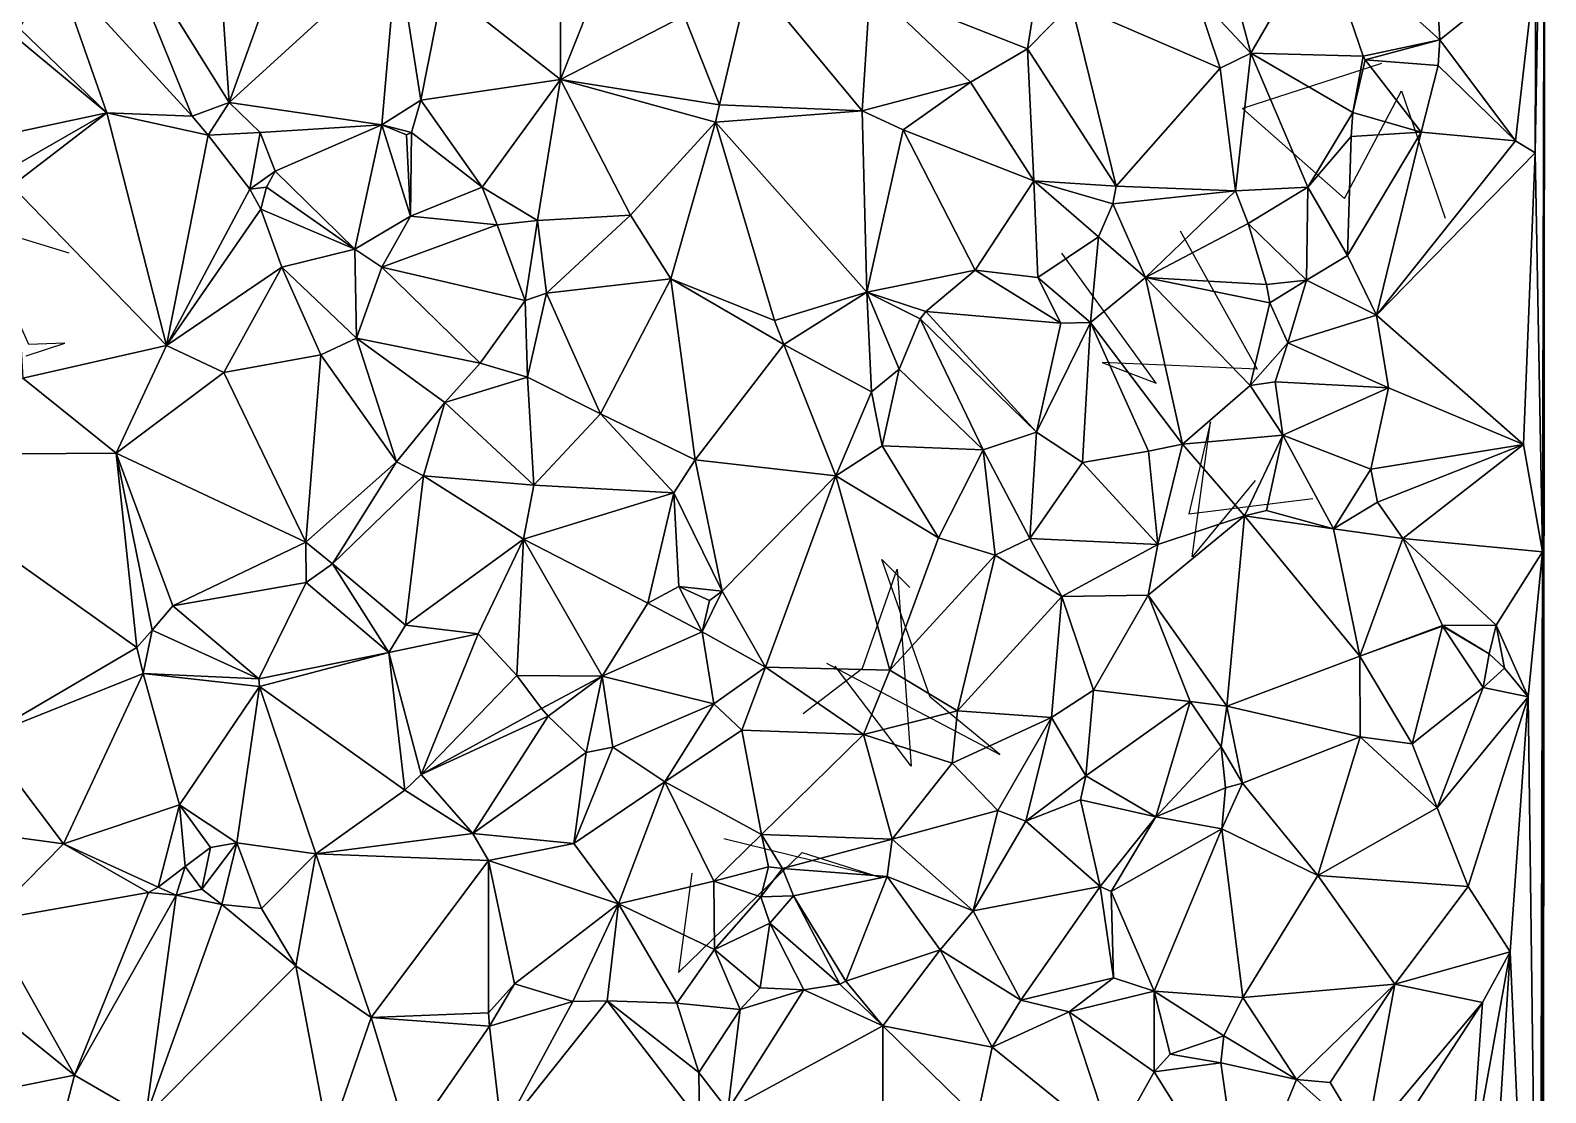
# Model space of a CAD drawing. Header units: metres. Extents: x -16 to 15.1, y -15.2 to 15.9.
# Drawn here: x 2.47 to 14.98, y -6.96 to 1.81 of the extents above; entities that cross this region are included whole.
import ezdxf

# ---------------------------------------------------------------- set-up
doc = ezdxf.new("R2010")
doc.units = ezdxf.units.M
doc.layers.add('CRACKS', color=1, linetype='Continuous')
doc.layers.add('STREET_MESH', color=7, linetype='Continuous')

msp = doc.modelspace()

# ---------------------------------------------------------------- linework, layer by layer
at = {"layer": 'CRACKS'}
for points in [[(13.625, 1.538, 0.1), (12.479, 1.166, 0.1), (13.32, 0.424, 0.1), (13.792, 1.313, 0.1), (14.151, 0.26, 0.1)], [(2.434, -0.876, 0.1), (2.753, -0.77, 0.1), (2.456, -0.783, 0.1), (2.009, 0.212, 0.1), (2.784, -0.026, 0.1)], [(11.964, 0.155, 0.1), (12.6, -0.985, 0.1), (11.32, -0.93, 0.1), (11.764, -1.101, 0.1), (10.987, -0.028, 0.1)], [(12.584, -1.906, 0.1), (12.063, -2.535, 0.1), (12.215, -1.42, 0.1), (12.034, -2.181, 0.1), (13.059, -2.055, 0.1)], [(9.042, -3.414, 0.1), (10.473, -4.168, 0.1), (9.898, -3.693, 0.1), (9.5, -2.557, 0.1), (9.73, -2.789, 0.1)], [(8.849, -3.829, 0.1), (9.341, -3.456, 0.1), (9.625, -2.637, 0.1), (9.743, -4.265, 0.1), (9.115, -3.438, 0.1)], [(7.929, -5.146, 0.1), (7.82, -5.968, 0.1), (8.842, -4.976, 0.1), (9.491, -5.184, 0.1), (8.196, -4.864, 0.1)]]:
    msp.add_polyline3d(points, dxfattribs=at)
at = {"layer": 'STREET_MESH'}
for points in [[(14.975, 5.281), (14.959, -13.065), (14.982, 9.124)], [(14.975, 5.281), (14.894, 0.8), (14.956, -2.495)], [(14.9, 2.368), (14.894, 0.8), (14.975, 5.281)], [(14.959, -13.065), (14.975, 5.281), (14.956, -2.495)], [(4.108, 1.217), (3.98, 3.115), (3.099, 2.838)], [(4.727, 2.929), (3.98, 3.115), (4.108, 1.217)], [(4.727, 2.929), (4.108, 1.217), (5.498, 2.482)], [(2.677, 2.334), (3.805, 1.102), (3.099, 2.838)], [(3.805, 1.102), (4.108, 1.217), (3.099, 2.838)], [(13.126, 2.622), (14.109, 1.733), (14.041, 2.86)], [(14.109, 1.733), (14.9, 2.368), (14.041, 2.86)], [(5.877, 2.167), (6.847, 1.407), (6.842, 2.663)], [(6.842, 2.663), (6.847, 1.407), (7.319, 2.598)], [(9.404, 2.171), (10.702, 1.66), (10.858, 2.632)], [(10.702, 1.66), (11.067, 2.029), (10.858, 2.632)], [(7.319, 2.598), (6.847, 1.407), (7.867, 1.93)], [(12.548, 1.623), (12.294, 2.566), (12.088, 2.117)], [(12.294, 2.566), (12.548, 1.623), (13.126, 2.622)], [(12.548, 1.623), (13.475, 1.597), (13.126, 2.622)], [(13.475, 1.597), (14.109, 1.733), (13.126, 2.622)], [(4.108, 1.217), (5.371, 1.032), (5.498, 2.482)], [(5.371, 1.032), (5.693, 1.234), (5.498, 2.482)], [(5.693, 1.234), (5.877, 2.167), (5.498, 2.482)], [(3.098, 1.131), (2.677, 2.334), (2.375, 1.829)], [(3.098, 1.131), (3.805, 1.102), (2.677, 2.334)], [(8.159, 1.196), (8.411, 2.265), (7.867, 1.93)], [(9.337, 1.147), (8.411, 2.265), (8.159, 1.196)], [(9.337, 1.147), (9.404, 2.171), (8.411, 2.265)], [(14.109, 1.733), (14.734, 0.9), (14.9, 2.368)], [(14.9, 2.368), (14.734, 0.9), (14.894, 0.8)], [(6.847, 1.407), (5.877, 2.167), (5.693, 1.234)], [(9.337, 1.147), (10.231, 1.383), (9.404, 2.171)], [(10.231, 1.383), (10.702, 1.66), (9.404, 2.171)], [(11.434, 0.525), (11.067, 2.029), (10.702, 1.66)], [(11.067, 2.029), (12.294, 1.498), (12.088, 2.117)], [(11.067, 2.029), (11.434, 0.525), (12.294, 1.498)], [(12.294, 1.498), (12.548, 1.623), (12.088, 2.117)], [(6.847, 1.407), (8.159, 1.196), (7.867, 1.93)], [(2.066, 0.909), (3.098, 1.131), (2.3, 1.794)], [(2.3, 1.794), (3.098, 1.131), (2.375, 1.829)], [(10.702, 1.66), (10.231, 1.383), (10.754, 0.568)], [(11.434, 0.525), (10.702, 1.66), (10.754, 0.568)], [(14.109, 1.733), (13.475, 1.597), (13.491, 1.567)], [(14.093, 1.52), (14.109, 1.733), (13.491, 1.567)], [(14.734, 0.9), (14.109, 1.733), (14.093, 1.52)], [(12.548, 1.623), (12.294, 1.498), (12.421, 0.486)], [(13.019, 0.516), (12.548, 1.623), (12.421, 0.486)], [(13.388, 1.134), (12.548, 1.623), (13.019, 0.516)], [(13.475, 1.597), (12.548, 1.623), (13.388, 1.134)], [(13.475, 1.597), (13.388, 1.134), (13.491, 1.567)], [(13.388, 1.134), (13.955, 0.972), (13.491, 1.567)], [(13.955, 0.972), (14.093, 1.52), (13.491, 1.567)], [(13.955, 0.972), (14.734, 0.9), (14.093, 1.52)], [(6.198, 0.516), (6.847, 1.407), (5.693, 1.234)], [(6.847, 1.407), (6.198, 0.516), (6.656, 0.241)], [(6.847, 1.407), (6.656, 0.241), (7.424, 0.286)], [(6.847, 1.407), (7.424, 0.286), (8.126, 1.053)], [(8.159, 1.196), (6.847, 1.407), (8.126, 1.053)], [(10.231, 1.383), (9.337, 1.147), (9.676, 0.989)], [(10.754, 0.568), (10.231, 1.383), (9.676, 0.989)], [(12.294, 1.498), (11.434, 0.525), (12.421, 0.486)], [(3.098, 1.131), (2.066, 0.909), (2.328, 0.687)], [(2.315, 0.528), (3.098, 1.131), (2.328, 0.687)], [(3.591, -0.79), (3.098, 1.131), (2.315, 0.528)], [(3.591, -0.79), (3.936, 0.945), (3.098, 1.131)], [(3.936, 0.945), (3.805, 1.102), (3.098, 1.131)], [(3.805, 1.102), (3.936, 0.945), (4.108, 1.217)], [(3.936, 0.945), (4.365, 0.968), (4.108, 1.217)], [(4.365, 0.968), (5.371, 1.032), (4.108, 1.217)], [(5.371, 1.032), (5.616, 0.968), (5.693, 1.234)], [(5.616, 0.968), (6.198, 0.516), (5.693, 1.234)], [(9.337, 1.147), (8.159, 1.196), (8.126, 1.053)], [(9.377, -0.35), (9.337, 1.147), (8.126, 1.053)], [(9.337, 1.147), (9.377, -0.35), (9.676, 0.989)], [(13.376, 0.934), (13.388, 1.134), (13.019, 0.516)], [(13.955, 0.972), (13.388, 1.134), (13.376, 0.934)], [(5.371, 1.032), (4.365, 0.968), (4.489, 0.649)], [(5.146, 0.006), (5.371, 1.032), (4.489, 0.649)], [(5.608, 0.277), (5.371, 1.032), (5.146, 0.006)], [(5.575, 0.948), (5.371, 1.032), (5.608, 0.277)], [(5.575, 0.948), (5.616, 0.968), (5.371, 1.032)], [(7.424, 0.286), (7.757, -0.239), (8.126, 1.053)], [(7.757, -0.239), (8.613, -0.583), (8.126, 1.053)], [(8.613, -0.583), (9.377, -0.35), (8.126, 1.053)], [(3.591, -0.79), (4.28, 0.5), (3.936, 0.945)], [(4.28, 0.5), (4.365, 0.968), (3.936, 0.945)], [(4.365, 0.968), (4.28, 0.5), (4.489, 0.649)], [(5.616, 0.968), (5.575, 0.948), (5.608, 0.277)], [(6.198, 0.516), (5.616, 0.968), (5.608, 0.277)], [(9.377, -0.35), (10.269, -0.169), (9.676, 0.989)], [(10.269, -0.169), (10.754, 0.568), (9.676, 0.989)], [(13.345, -0.048), (13.376, 0.934), (13.019, 0.516)], [(13.345, -0.048), (13.955, 0.972), (13.376, 0.934)], [(13.586, -0.54), (13.955, 0.972), (13.345, -0.048)], [(13.955, 0.972), (13.586, -0.54), (14.734, 0.9)], [(14.734, 0.9), (13.586, -0.54), (14.894, 0.8)], [(13.586, -0.54), (14.799, -1.608), (14.894, 0.8)], [(14.894, 0.8), (14.799, -1.608), (14.956, -2.495)], [(4.28, 0.5), (4.419, 0.516), (4.489, 0.649)], [(4.419, 0.516), (5.146, 0.006), (4.489, 0.649)], [(2.404, -1.061), (3.591, -0.79), (2.315, 0.528)], [(4.419, 0.516), (4.28, 0.5), (4.372, 0.335)], [(4.419, 0.516), (4.372, 0.335), (5.146, 0.006)], [(6.198, 0.516), (5.608, 0.277), (6.324, 0.207)], [(6.656, 0.241), (6.198, 0.516), (6.324, 0.207)], [(10.754, 0.568), (10.269, -0.169), (10.788, -0.229)], [(11.289, 0.106), (10.754, 0.568), (10.788, -0.229)], [(11.406, 0.379), (10.754, 0.568), (11.289, 0.106)], [(11.406, 0.379), (11.434, 0.525), (10.754, 0.568)], [(11.434, 0.525), (11.406, 0.379), (12.421, 0.486)], [(12.525, 0.216), (13.019, 0.516), (12.421, 0.486)], [(12.525, 0.216), (13.008, -0.25), (13.019, 0.516)], [(13.008, -0.25), (13.345, -0.048), (13.019, 0.516)], [(4.372, 0.335), (4.28, 0.5), (3.591, -0.79)], [(11.677, -0.229), (11.406, 0.379), (11.289, 0.106)], [(11.406, 0.379), (11.677, -0.229), (12.421, 0.486)], [(11.677, -0.229), (12.525, 0.216), (12.421, 0.486)], [(4.543, -0.145), (4.372, 0.335), (3.591, -0.79)], [(4.372, 0.335), (4.543, -0.145), (5.146, 0.006)], [(5.369, -0.145), (5.608, 0.277), (5.146, 0.006)], [(5.608, 0.277), (5.369, -0.145), (6.324, 0.207)], [(6.656, 0.241), (6.731, -0.359), (7.424, 0.286)], [(7.424, 0.286), (6.731, -0.359), (7.757, -0.239)], [(5.369, -0.145), (6.555, -0.42), (6.324, 0.207)], [(6.555, -0.42), (6.656, 0.241), (6.324, 0.207)], [(6.555, -0.42), (6.731, -0.359), (6.656, 0.241)], [(12.676, -0.286), (12.525, 0.216), (11.677, -0.229)], [(12.525, 0.216), (12.676, -0.286), (13.008, -0.25)], [(4.543, -0.145), (5.162, -0.731), (5.146, 0.006)], [(5.162, -0.731), (5.369, -0.145), (5.146, 0.006)], [(11.222, -0.6), (11.289, 0.106), (10.788, -0.229)], [(11.222, -0.6), (11.677, -0.229), (11.289, 0.106)], [(13.586, -0.54), (13.345, -0.048), (13.008, -0.25)], [(4.066, -1.013), (4.543, -0.145), (3.591, -0.79)], [(4.543, -0.145), (4.066, -1.013), (4.867, -0.868)], [(5.162, -0.731), (4.543, -0.145), (4.867, -0.868)], [(6.183, -0.936), (5.369, -0.145), (5.162, -0.731)], [(6.183, -0.936), (6.555, -0.42), (5.369, -0.145)], [(6.731, -0.359), (7.177, -1.356), (7.757, -0.239)], [(7.177, -1.356), (7.959, -1.735), (7.757, -0.239)], [(8.689, -0.781), (8.613, -0.583), (7.757, -0.239)], [(7.959, -1.735), (8.689, -0.781), (7.757, -0.239)], [(9.863, -0.509), (10.269, -0.169), (9.377, -0.35)], [(9.863, -0.509), (10.978, -0.607), (10.269, -0.169)], [(10.269, -0.169), (10.978, -0.607), (10.788, -0.229)], [(10.978, -0.607), (11.222, -0.6), (10.788, -0.229)], [(11.222, -0.6), (11.983, -1.604), (11.677, -0.229)], [(11.677, -0.229), (11.983, -1.604), (12.542, -1.122)], [(12.705, -0.438), (11.677, -0.229), (12.542, -1.122)], [(12.705, -0.438), (12.676, -0.286), (11.677, -0.229)], [(12.676, -0.286), (12.705, -0.438), (13.008, -0.25)], [(12.705, -0.438), (12.853, -0.768), (13.008, -0.25)], [(12.853, -0.768), (13.586, -0.54), (13.008, -0.25)], [(6.731, -0.359), (6.555, -0.42), (6.572, -1.052)], [(6.731, -0.359), (6.572, -1.052), (7.177, -1.356)], [(8.613, -0.583), (8.689, -0.781), (9.377, -0.35)], [(9.377, -0.35), (8.689, -0.781), (9.415, -1.173)], [(9.816, -0.57), (9.863, -0.509), (9.377, -0.35)], [(9.642, -0.985), (9.377, -0.35), (9.415, -1.173)], [(9.642, -0.985), (9.816, -0.57), (9.377, -0.35)], [(6.555, -0.42), (6.183, -0.936), (6.572, -1.052)], [(12.853, -0.768), (12.705, -0.438), (12.542, -1.122)], [(9.816, -0.57), (9.642, -0.985), (10.336, -1.653)], [(9.863, -0.509), (9.816, -0.57), (10.778, -1.507)], [(10.778, -1.507), (9.816, -0.57), (10.336, -1.653)], [(9.863, -0.509), (10.778, -1.507), (10.978, -0.607)], [(11.222, -0.6), (10.778, -1.507), (11.158, -1.757)], [(10.978, -0.607), (10.778, -1.507), (11.222, -0.6)], [(11.222, -0.6), (11.158, -1.757), (11.701, -1.664)], [(11.983, -1.604), (11.222, -0.6), (11.701, -1.664)], [(13.586, -0.54), (12.853, -0.768), (13.685, -1.139)], [(14.799, -1.608), (13.586, -0.54), (13.685, -1.139)], [(5.492, -1.75), (5.162, -0.731), (4.867, -0.868)], [(5.492, -1.75), (5.891, -1.26), (5.162, -0.731)], [(5.891, -1.26), (6.183, -0.936), (5.162, -0.731)], [(3.591, -0.79), (2.404, -1.061), (3.175, -1.679)], [(4.066, -1.013), (3.591, -0.79), (3.175, -1.679)], [(4.066, -1.013), (4.742, -2.414), (4.867, -0.868)], [(4.742, -2.414), (5.492, -1.75), (4.867, -0.868)], [(8.689, -0.781), (7.959, -1.735), (9.12, -1.868)], [(8.689, -0.781), (9.12, -1.868), (9.415, -1.173)], [(12.748, -1.091), (12.853, -0.768), (12.542, -1.122)], [(12.853, -0.768), (12.748, -1.091), (13.685, -1.139)], [(6.572, -1.052), (6.183, -0.936), (5.891, -1.26)], [(9.502, -1.619), (9.642, -0.985), (9.415, -1.173)], [(10.336, -1.653), (9.642, -0.985), (9.502, -1.619)], [(3.175, -1.679), (2.404, -1.061), (1.109, -1.693)], [(4.742, -2.414), (4.066, -1.013), (3.175, -1.679)], [(6.626, -1.943), (6.572, -1.052), (5.891, -1.26)], [(6.572, -1.052), (6.626, -1.943), (7.177, -1.356)], [(11.983, -1.604), (12.812, -1.532), (12.542, -1.122)], [(12.812, -1.532), (12.748, -1.091), (12.542, -1.122)], [(12.748, -1.091), (12.812, -1.532), (13.685, -1.139)], [(9.12, -1.868), (9.502, -1.619), (9.415, -1.173)], [(12.812, -1.532), (13.539, -1.811), (13.685, -1.139)], [(13.539, -1.811), (14.799, -1.608), (13.685, -1.139)], [(5.891, -1.26), (5.492, -1.75), (5.713, -1.867)], [(6.626, -1.943), (5.891, -1.26), (5.713, -1.867)], [(6.626, -1.943), (7.782, -2.006), (7.177, -1.356)], [(7.782, -2.006), (7.959, -1.735), (7.177, -1.356)], [(9.502, -1.619), (9.12, -1.868), (9.968, -2.379)], [(10.336, -1.653), (9.502, -1.619), (9.968, -2.379)], [(10.721, -2.383), (10.778, -1.507), (10.336, -1.653)], [(10.778, -1.507), (10.721, -2.383), (11.158, -1.757)], [(11.983, -1.604), (11.701, -1.664), (11.78, -2.435)], [(12.495, -2.198), (11.983, -1.604), (11.78, -2.435)], [(12.812, -1.532), (11.983, -1.604), (12.495, -2.198)], [(12.676, -2.152), (12.812, -1.532), (12.495, -2.198)], [(12.676, -2.152), (13.229, -2.305), (12.812, -1.532)], [(13.229, -2.305), (13.539, -1.811), (12.812, -1.532)], [(13.539, -1.811), (13.594, -2.083), (14.799, -1.608)], [(13.594, -2.083), (13.802, -2.383), (14.799, -1.608)], [(14.799, -1.608), (13.802, -2.383), (14.956, -2.495)], [(3.346, -3.283), (3.175, -1.679), (1.109, -1.693)], [(2.078, -4.026), (3.346, -3.283), (1.109, -1.693)], [(3.346, -3.283), (3.473, -3.142), (3.175, -1.679)], [(3.473, -3.142), (3.644, -2.94), (3.175, -1.679)], [(3.644, -2.94), (4.742, -2.414), (3.175, -1.679)], [(4.964, -2.593), (5.492, -1.75), (4.742, -2.414)], [(5.492, -1.75), (4.964, -2.593), (5.713, -1.867)], [(7.959, -1.735), (7.782, -2.006), (8.18, -2.818)], [(9.12, -1.868), (7.959, -1.735), (8.18, -2.818)], [(10.435, -2.521), (10.336, -1.653), (9.968, -2.379)], [(10.721, -2.383), (10.336, -1.653), (10.435, -2.521)], [(11.701, -1.664), (11.158, -1.757), (11.78, -2.435)], [(4.964, -2.593), (5.566, -3.101), (5.713, -1.867)], [(5.566, -3.101), (6.539, -2.389), (5.713, -1.867)], [(6.539, -2.389), (6.626, -1.943), (5.713, -1.867)], [(8.538, -3.447), (9.12, -1.868), (8.18, -2.818)], [(9.12, -1.868), (8.538, -3.447), (9.565, -3.472)], [(9.12, -1.868), (9.565, -3.472), (9.968, -2.379)], [(11.158, -1.757), (10.721, -2.383), (11.78, -2.435)], [(13.539, -1.811), (13.229, -2.305), (13.594, -2.083)], [(7.782, -2.006), (6.626, -1.943), (6.539, -2.389)], [(7.782, -2.006), (6.539, -2.389), (7.568, -2.918)], [(7.823, -2.78), (7.782, -2.006), (7.568, -2.918)], [(7.782, -2.006), (7.823, -2.78), (8.18, -2.818)], [(13.229, -2.305), (13.802, -2.383), (13.594, -2.083)], [(12.495, -2.198), (11.698, -2.853), (12.35, -3.769)], [(11.698, -2.853), (12.495, -2.198), (11.78, -2.435)], [(13.446, -3.356), (12.495, -2.198), (12.35, -3.769)], [(13.229, -2.305), (12.676, -2.152), (12.495, -2.198)], [(13.229, -2.305), (12.495, -2.198), (13.446, -3.356)], [(13.802, -2.383), (13.229, -2.305), (13.446, -3.356)], [(3.644, -2.94), (4.745, -2.748), (4.742, -2.414)], [(4.745, -2.748), (4.964, -2.593), (4.742, -2.414)], [(6.539, -2.389), (5.566, -3.101), (6.166, -3.172)], [(6.539, -2.389), (6.166, -3.172), (6.486, -3.515)], [(6.539, -2.389), (6.486, -3.515), (7.19, -3.52)], [(7.568, -2.918), (6.539, -2.389), (7.19, -3.52)], [(9.565, -3.472), (10.435, -2.521), (9.968, -2.379)], [(10.721, -2.383), (10.435, -2.521), (10.985, -2.862)], [(10.721, -2.383), (10.985, -2.862), (11.78, -2.435)], [(10.985, -2.862), (11.698, -2.853), (11.78, -2.435)], [(14.131, -3.103), (13.802, -2.383), (13.446, -3.356)], [(13.802, -2.383), (14.573, -3.099), (14.956, -2.495)], [(14.573, -3.099), (13.802, -2.383), (14.131, -3.103)], [(14.573, -3.099), (14.836, -3.692), (14.956, -2.495)], [(14.836, -3.692), (14.935, -11.249), (14.956, -2.495)], [(14.935, -11.249), (14.959, -13.065), (14.956, -2.495)], [(4.964, -2.593), (4.745, -2.748), (5.428, -3.326)], [(5.566, -3.101), (4.964, -2.593), (5.428, -3.326)], [(10.124, -3.807), (10.435, -2.521), (9.565, -3.472)], [(10.435, -2.521), (10.124, -3.807), (10.985, -2.862)], [(4.354, -3.544), (4.745, -2.748), (3.644, -2.94)], [(4.745, -2.748), (4.354, -3.544), (5.428, -3.326)], [(8.016, -3.156), (7.823, -2.78), (7.568, -2.918)], [(7.823, -2.78), (8.076, -2.897), (8.18, -2.818)], [(7.823, -2.78), (8.016, -3.156), (8.076, -2.897)], [(8.016, -3.156), (8.538, -3.447), (8.18, -2.818)], [(8.076, -2.897), (8.016, -3.156), (8.18, -2.818)], [(10.124, -3.807), (10.901, -3.861), (10.985, -2.862)], [(10.901, -3.861), (11.247, -3.636), (10.985, -2.862)], [(11.247, -3.636), (11.698, -2.853), (10.985, -2.862)], [(11.247, -3.636), (12.046, -3.73), (11.698, -2.853)], [(11.698, -2.853), (12.046, -3.73), (12.35, -3.769)], [(4.354, -3.544), (3.644, -2.94), (3.473, -3.142)], [(8.016, -3.156), (7.568, -2.918), (7.19, -3.52)], [(5.566, -3.101), (5.428, -3.326), (6.166, -3.172)], [(14.13, -3.107), (14.131, -3.103), (13.446, -3.356)], [(13.88, -4.08), (14.13, -3.107), (13.446, -3.356)], [(14.467, -3.614), (14.13, -3.107), (13.88, -4.08)], [(14.13, -3.107), (14.514, -3.337), (14.131, -3.103)], [(14.13, -3.107), (14.467, -3.614), (14.514, -3.337)], [(14.514, -3.337), (14.573, -3.099), (14.131, -3.103)], [(14.514, -3.337), (14.642, -3.456), (14.573, -3.099)], [(14.573, -3.099), (14.642, -3.456), (14.836, -3.692)], [(3.473, -3.142), (3.346, -3.283), (3.399, -3.499)], [(4.354, -3.544), (3.473, -3.142), (3.399, -3.499)], [(6.166, -3.172), (5.428, -3.326), (5.695, -4.333)], [(6.486, -3.515), (6.166, -3.172), (5.695, -4.333)], [(8.112, -3.75), (8.016, -3.156), (7.19, -3.52)], [(8.538, -3.447), (8.016, -3.156), (8.112, -3.75)], [(3.346, -3.283), (2.078, -4.026), (3.399, -3.499)], [(4.354, -3.544), (4.359, -3.607), (5.428, -3.326)], [(5.428, -3.326), (4.359, -3.607), (5.559, -4.463)], [(5.428, -3.326), (5.559, -4.463), (5.695, -4.333)], [(13.45, -4.022), (13.446, -3.356), (12.35, -3.769)], [(13.45, -4.022), (13.88, -4.08), (13.446, -3.356)], [(14.467, -3.614), (14.642, -3.456), (14.514, -3.337)], [(2.078, -4.026), (2.74, -4.906), (3.399, -3.499)], [(3.399, -3.499), (2.74, -4.906), (3.7, -4.584)], [(4.359, -3.607), (3.399, -3.499), (3.7, -4.584)], [(4.359, -3.607), (4.354, -3.544), (3.399, -3.499)], [(8.343, -3.968), (8.538, -3.447), (8.112, -3.75)], [(8.538, -3.447), (8.343, -3.968), (9.349, -4.003)], [(9.565, -3.472), (8.538, -3.447), (9.349, -4.003)], [(10.124, -3.807), (9.565, -3.472), (9.349, -4.003)], [(14.642, -3.456), (14.467, -3.614), (14.836, -3.692)], [(4.174, -4.898), (4.359, -3.607), (3.7, -4.584)], [(4.359, -3.607), (4.174, -4.898), (4.826, -4.989)], [(5.559, -4.463), (4.359, -3.607), (4.826, -4.989)], [(6.486, -3.515), (5.695, -4.333), (6.689, -3.788)], [(7.19, -3.52), (6.486, -3.515), (6.689, -3.788)], [(6.743, -3.852), (7.19, -3.52), (6.689, -3.788)], [(6.743, -3.852), (7.059, -4.151), (7.19, -3.52)], [(7.059, -4.151), (7.279, -4.108), (7.19, -3.52)], [(7.279, -4.108), (8.112, -3.75), (7.19, -3.52)], [(14.087, -4.609), (14.467, -3.614), (13.88, -4.08)], [(14.467, -3.614), (14.087, -4.609), (14.836, -3.692)], [(8.112, -3.75), (7.279, -4.108), (7.707, -4.392)], [(8.343, -3.968), (8.112, -3.75), (7.707, -4.392)], [(11.184, -4.344), (11.247, -3.636), (10.901, -3.861)], [(11.247, -3.636), (11.184, -4.344), (12.046, -3.73)], [(12.046, -3.73), (11.184, -4.344), (11.762, -4.683)], [(12.302, -4.105), (12.046, -3.73), (11.762, -4.683)], [(12.046, -3.73), (12.302, -4.105), (12.35, -3.769)], [(14.087, -4.609), (14.343, -5.257), (14.836, -3.692)], [(14.343, -5.257), (14.69, -5.797), (14.836, -3.692)], [(14.69, -5.797), (14.935, -11.249), (14.836, -3.692)], [(5.695, -4.333), (6.743, -3.852), (6.689, -3.788)], [(6.743, -3.852), (5.695, -4.333), (6.122, -4.82)], [(7.059, -4.151), (6.743, -3.852), (6.122, -4.82)], [(10.081, -4.24), (10.124, -3.807), (9.349, -4.003)], [(10.124, -3.807), (10.081, -4.24), (10.901, -3.861)], [(10.081, -4.24), (10.458, -4.631), (10.901, -3.861)], [(10.458, -4.631), (10.688, -4.717), (10.901, -3.861)], [(10.688, -4.717), (11.184, -4.344), (10.901, -3.861)], [(12.302, -4.105), (12.478, -4.403), (12.35, -3.769)], [(12.478, -4.403), (13.45, -4.022), (12.35, -3.769)], [(8.506, -4.829), (8.343, -3.968), (7.707, -4.392)], [(8.343, -3.968), (8.506, -4.829), (9.349, -4.003)], [(8.506, -4.829), (9.586, -4.866), (9.349, -4.003)], [(9.586, -4.866), (10.081, -4.24), (9.349, -4.003)], [(2.74, -4.906), (2.078, -4.026), (1.868, -4.787)], [(7.279, -4.108), (6.955, -4.902), (7.707, -4.392)], [(7.059, -4.151), (6.955, -4.902), (7.279, -4.108)], [(12.337, -4.442), (12.302, -4.105), (11.762, -4.683)], [(12.302, -4.105), (12.337, -4.442), (12.478, -4.403)], [(13.45, -4.022), (12.478, -4.403), (13.099, -5.168)], [(14.087, -4.609), (13.45, -4.022), (13.099, -5.168)], [(13.45, -4.022), (14.087, -4.609), (13.88, -4.08)], [(6.955, -4.902), (7.059, -4.151), (6.122, -4.82)], [(9.586, -4.866), (10.458, -4.631), (10.081, -4.24)], [(5.695, -4.333), (5.559, -4.463), (6.122, -4.82)], [(11.139, -4.542), (11.184, -4.344), (10.688, -4.717)], [(11.184, -4.344), (11.139, -4.542), (11.762, -4.683)], [(6.122, -4.82), (5.559, -4.463), (4.826, -4.989)], [(6.955, -4.902), (7.324, -5.401), (7.707, -4.392)], [(7.324, -5.401), (8.113, -5.213), (7.707, -4.392)], [(8.113, -5.213), (8.506, -4.829), (7.707, -4.392)], [(12.307, -4.781), (12.337, -4.442), (11.762, -4.683)], [(12.478, -4.403), (12.307, -4.781), (13.099, -5.168)], [(12.337, -4.442), (12.307, -4.781), (12.478, -4.403)], [(2.74, -4.906), (3.523, -5.263), (3.7, -4.584)], [(3.523, -5.263), (3.747, -5.092), (3.7, -4.584)], [(3.747, -5.092), (3.954, -4.935), (3.7, -4.584)], [(3.954, -4.935), (4.174, -4.898), (3.7, -4.584)], [(11.302, -5.257), (11.139, -4.542), (10.688, -4.717)], [(11.139, -4.542), (11.302, -5.257), (11.762, -4.683)], [(14.087, -4.609), (13.099, -5.168), (14.343, -5.257)], [(10.458, -4.631), (9.586, -4.866), (10.253, -5.459)], [(10.458, -4.631), (10.253, -5.459), (10.688, -4.717)], [(10.253, -5.459), (11.302, -5.257), (10.688, -4.717)], [(11.302, -5.257), (11.393, -5.298), (11.762, -4.683)], [(11.393, -5.298), (12.307, -4.781), (11.762, -4.683)], [(2.114, -5.54), (2.74, -4.906), (1.868, -4.787)], [(6.25, -5.042), (6.122, -4.82), (4.826, -4.989)], [(6.25, -5.042), (6.955, -4.902), (6.122, -4.82)], [(8.564, -5.094), (8.506, -4.829), (8.113, -5.213)], [(9.586, -4.866), (8.506, -4.829), (8.678, -5.11)], [(8.506, -4.829), (8.564, -5.094), (8.678, -5.11)], [(9.544, -5.174), (9.586, -4.866), (8.678, -5.11)], [(9.586, -4.866), (9.544, -5.174), (10.253, -5.459)], [(12.307, -4.781), (11.393, -5.298), (11.748, -6.122)], [(12.482, -6.174), (12.307, -4.781), (11.748, -6.122)], [(12.307, -4.781), (12.482, -6.174), (13.099, -5.168)], [(2.74, -4.906), (2.114, -5.54), (3.442, -5.306)], [(3.523, -5.263), (2.74, -4.906), (3.442, -5.306)], [(3.884, -5.279), (3.954, -4.935), (3.747, -5.092)], [(3.954, -4.935), (3.884, -5.279), (4.174, -4.898)], [(3.884, -5.279), (4.05, -5.406), (4.174, -4.898)], [(4.05, -5.406), (4.376, -5.44), (4.174, -4.898)], [(4.174, -4.898), (4.376, -5.44), (4.826, -4.989)], [(4.376, -5.44), (4.659, -5.912), (4.826, -4.989)], [(4.659, -5.912), (5.282, -6.339), (4.826, -4.989)], [(5.282, -6.339), (6.25, -5.042), (4.826, -4.989)], [(6.955, -4.902), (6.25, -5.042), (7.324, -5.401)], [(3.523, -5.263), (3.671, -5.329), (3.747, -5.092)], [(3.671, -5.329), (3.884, -5.279), (3.747, -5.092)], [(6.251, -6.3), (6.25, -5.042), (5.282, -6.339)], [(6.25, -5.042), (6.465, -6.062), (7.324, -5.401)], [(6.25, -5.042), (6.251, -6.3), (6.465, -6.062)], [(8.5, -5.342), (8.564, -5.094), (8.113, -5.213)], [(8.564, -5.094), (8.5, -5.342), (8.678, -5.11)], [(8.5, -5.342), (8.77, -5.335), (8.678, -5.11)], [(8.77, -5.335), (9.544, -5.174), (8.678, -5.11)], [(8.118, -5.778), (8.113, -5.213), (7.324, -5.401)], [(8.118, -5.778), (8.5, -5.342), (8.113, -5.213)], [(9.544, -5.174), (8.77, -5.335), (9.202, -6.039)], [(9.98, -5.781), (9.544, -5.174), (9.202, -6.039)], [(9.544, -5.174), (9.98, -5.781), (10.253, -5.459)], [(12.482, -6.174), (13.737, -6.063), (13.099, -5.168)], [(13.099, -5.168), (13.737, -6.063), (14.343, -5.257)], [(3.442, -5.306), (2.114, -5.54), (2.831, -6.815)], [(3.671, -5.329), (3.442, -5.306), (2.831, -6.815)], [(3.671, -5.329), (2.831, -6.815), (3.42, -7.157)], [(4.05, -5.406), (3.671, -5.329), (3.42, -7.157)], [(3.671, -5.329), (3.523, -5.263), (3.442, -5.306)], [(4.05, -5.406), (3.884, -5.279), (3.671, -5.329)], [(8.574, -5.559), (8.5, -5.342), (8.118, -5.778)], [(8.5, -5.342), (8.574, -5.559), (8.77, -5.335)], [(8.574, -5.559), (9.153, -6.065), (8.77, -5.335)], [(8.77, -5.335), (9.153, -6.065), (9.202, -6.039)], [(11.302, -5.257), (10.253, -5.459), (10.648, -6.195)], [(11.412, -6.012), (11.302, -5.257), (10.648, -6.195)], [(11.393, -5.298), (11.302, -5.257), (11.412, -6.012)], [(11.393, -5.298), (11.412, -6.012), (11.748, -6.122)], [(13.737, -6.063), (14.69, -5.797), (14.343, -5.257)], [(4.659, -5.912), (4.05, -5.406), (3.42, -7.157)], [(4.05, -5.406), (4.659, -5.912), (4.376, -5.44)], [(6.465, -6.062), (6.947, -6.207), (7.324, -5.401)], [(6.947, -6.207), (7.232, -6.202), (7.324, -5.401)], [(7.324, -5.401), (7.232, -6.202), (7.806, -6.222)], [(8.118, -5.778), (7.324, -5.401), (7.806, -6.222)], [(10.253, -5.459), (9.98, -5.781), (10.648, -6.195)], [(2.114, -5.54), (1.784, -5.967), (2.831, -6.815)], [(8.494, -6.094), (8.574, -5.559), (8.118, -5.778)], [(8.856, -6.111), (8.574, -5.559), (8.494, -6.094)], [(9.153, -6.065), (8.574, -5.559), (8.856, -6.111)], [(8.329, -6.273), (8.118, -5.778), (7.806, -6.222)], [(8.329, -6.273), (8.494, -6.094), (8.118, -5.778)], [(9.507, -6.407), (9.98, -5.781), (9.202, -6.039)], [(9.98, -5.781), (9.507, -6.407), (10.411, -6.585)], [(9.98, -5.781), (10.411, -6.585), (10.648, -6.195)], [(13.737, -6.063), (14.459, -6.216), (14.69, -5.797)], [(14.69, -5.797), (14.36, -7.614), (14.485, -9.02)], [(14.69, -5.797), (14.459, -6.216), (14.36, -7.614)], [(14.935, -11.249), (14.69, -5.797), (14.485, -9.02)], [(2.831, -6.815), (1.784, -5.967), (1.692, -7.044)], [(4.659, -5.912), (3.42, -7.157), (4.933, -7.353)], [(5.282, -6.339), (4.659, -5.912), (4.933, -7.353)], [(6.251, -6.3), (6.258, -6.41), (6.465, -6.062)], [(6.258, -6.41), (6.947, -6.207), (6.465, -6.062)], [(8.856, -6.111), (8.229, -7.104), (9.507, -6.407)], [(8.856, -6.111), (8.329, -6.273), (8.229, -7.104)], [(8.329, -6.273), (8.856, -6.111), (8.494, -6.094)], [(9.153, -6.065), (8.856, -6.111), (9.507, -6.407)], [(9.153, -6.065), (9.507, -6.407), (9.202, -6.039)], [(11.046, -6.293), (11.412, -6.012), (10.648, -6.195)], [(11.412, -6.012), (11.046, -6.293), (11.748, -6.122)], [(11.046, -6.293), (11.748, -6.787), (11.748, -6.122)], [(11.748, -6.787), (11.882, -6.642), (11.748, -6.122)], [(12.325, -6.491), (12.482, -6.174), (11.748, -6.122)], [(11.882, -6.642), (12.325, -6.491), (11.748, -6.122)], [(12.923, -6.85), (13.737, -6.063), (12.482, -6.174)], [(13.737, -6.063), (12.923, -6.85), (13.203, -6.876)], [(13.497, -7.366), (13.737, -6.063), (13.203, -6.876)], [(13.737, -6.063), (13.497, -7.366), (14.459, -6.216)], [(6.947, -6.207), (6.258, -6.41), (6.361, -7.293)], [(7.995, -7.191), (7.232, -6.202), (6.361, -7.293)], [(7.232, -6.202), (6.947, -6.207), (6.361, -7.293)], [(7.232, -6.202), (7.989, -6.792), (7.806, -6.222)], [(7.995, -7.191), (7.989, -6.792), (7.232, -6.202)], [(7.989, -6.792), (8.329, -6.273), (7.806, -6.222)], [(10.411, -6.585), (11.046, -6.293), (10.648, -6.195)], [(12.325, -6.491), (12.923, -6.85), (12.482, -6.174)], [(14.459, -6.216), (13.497, -7.366), (13.629, -7.489)], [(14.459, -6.216), (13.629, -7.489), (14.36, -7.614)], [(5.597, -7.372), (5.282, -6.339), (4.933, -7.353)], [(6.258, -6.41), (6.251, -6.3), (5.282, -6.339)], [(5.597, -7.372), (6.258, -6.41), (5.282, -6.339)], [(8.329, -6.273), (7.989, -6.792), (8.229, -7.104)], [(11.046, -6.293), (10.411, -6.585), (11.411, -7.392)], [(11.748, -6.787), (11.046, -6.293), (11.411, -7.392)], [(6.258, -6.41), (5.597, -7.372), (6.361, -7.293)], [(8.229, -7.104), (9.505, -7.982), (9.507, -6.407)], [(9.507, -6.407), (9.505, -7.982), (10.287, -7.17)], [(10.411, -6.585), (9.507, -6.407), (10.287, -7.17)], [(12.325, -6.491), (11.882, -6.642), (12.3, -6.712)], [(12.923, -6.85), (12.325, -6.491), (12.3, -6.712)], [(11.411, -7.392), (10.411, -6.585), (10.287, -7.17)], [(11.882, -6.642), (11.748, -6.787), (12.3, -6.712)], [(11.748, -6.787), (12.476, -7.945), (12.3, -6.712)], [(12.476, -7.945), (12.923, -6.85), (12.3, -6.712)], [(2.693, -7.358), (2.831, -6.815), (1.692, -7.044)], [(2.831, -6.815), (2.693, -7.358), (3.42, -7.157)], [(7.989, -6.792), (7.995, -7.191), (8.229, -7.104)], [(12.476, -7.945), (11.748, -6.787), (11.411, -7.392)], [(13.497, -7.366), (12.923, -6.85), (12.476, -7.945)], [(12.923, -6.85), (13.497, -7.366), (13.203, -6.876)]]:
    msp.add_3dface(points, dxfattribs=at)

doc.saveas('drawing.dxf')
